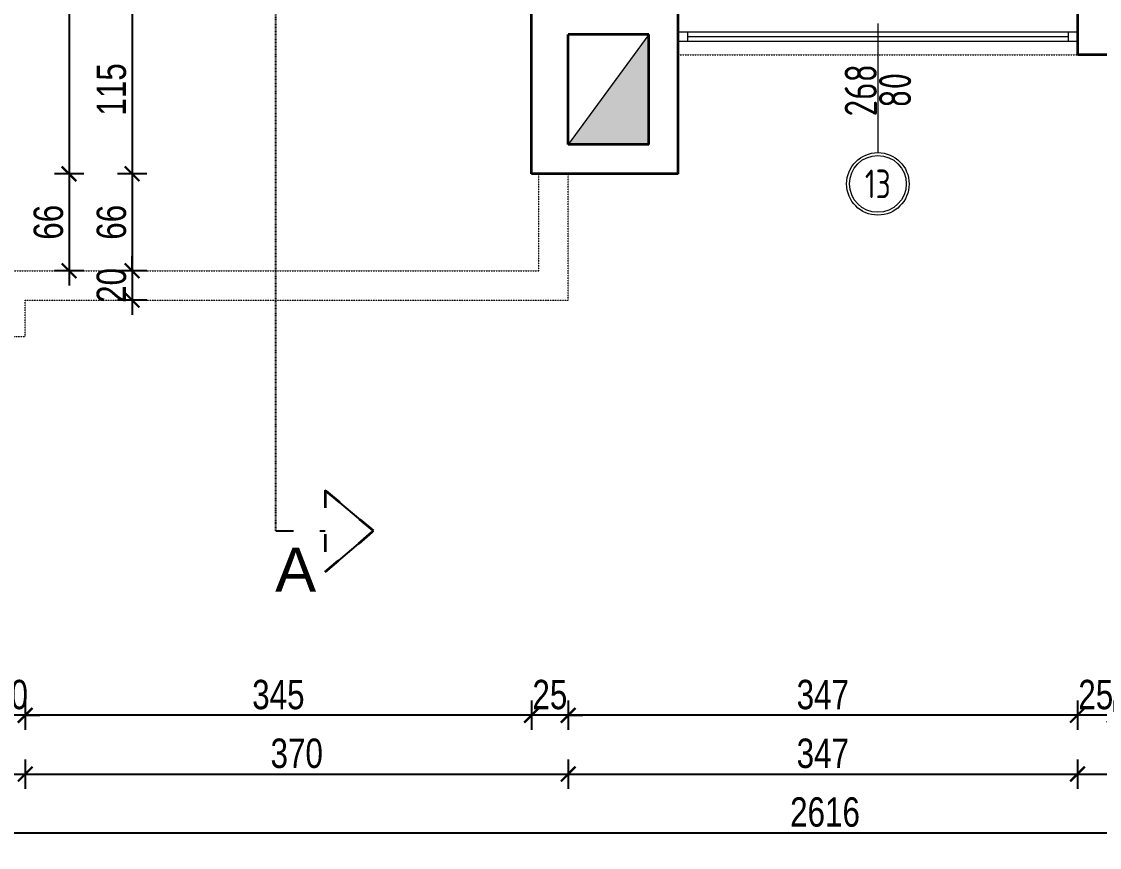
# Model space of a CAD drawing. Header units: millimetres. Extents: x -701 to 470890, y -446843 to -116129.
# Drawn here: x 233562 to 234296, y -223772 to -223209 of the extents above; entities that cross this region are included whole.
import ezdxf
from ezdxf.enums import TextEntityAlignment as Align

# ---------------------------------------------------------------- set-up
doc = ezdxf.new("R2010")
doc.units = ezdxf.units.MM
doc.header["$PDMODE"] = 2
doc.linetypes.add('ACAD_ISO03W100', pattern=[30, 12, -18])
doc.linetypes.add('HIDDEN', pattern=[0.375, 0.25, -0.125])
doc.layers.get('0').update_dxf_attribs({"lineweight": 0})
doc.layers.get('Defpoints').update_dxf_attribs({"color": 250, "lineweight": 0})
for name, color, linetype, lineweight in [('03-prozori', 132, 'Continuous', 0), ('05-podgled-tanko', 144, 'HIDDEN', 0), ('07-kote', 70, 'Continuous', 9), ('09-oznaka stavke', 1, 'Continuous', 0), ('Kote', 1, 'Continuous', 15), ('TP_01 - 0.35', 1, 'Continuous', 35), ('TP_07 - 0.20', 255, 'Continuous', 20)]:
    doc.layers.add(name, color=color, linetype=linetype, lineweight=lineweight)
doc.layers.add('TP_Hatch', color=252, linetype='Continuous')
doc.layers.add('zidovi', color=1, linetype='Continuous')
doc.styles.add('isocpeur', font='isocpeur.ttf')
doc.styles.add('OPIS', font='hrcom.shx', dxfattribs={"width": 0.8, "height": 20})
doc.styles.add('Tekst15', font='arial.ttf', dxfattribs={"height": 15})
doc.dimstyles.new('ISO-25', dxfattribs={"dimtxt": 20, "dimasz": 10, "dimexe": 10, "dimexo": 10, "dimgap": 4, "dimtad": 1, "dimdec": 0, "dimtxsty": 'OPIS', "dimblk": 'ARCHTICK', "dimcen": 10, "dimdle": 10, "dimadec": 0, "dimazin": 0, "dimtfac": 1, "dimtdec": 0, "dimtix": 1, "dimtmove": 0, "dimatfit": 3, "dimldrblk": 'ARCHTICK', "dimfxl": 10, "dimfxlon": 1, "dimarcsym": 0})

# ---------------------------------------------------------------- blocks, each defined once
blk = doc.blocks.new('*U1730')
blk.add_lwpolyline([(0, 31.04602911306961), (-1.792289735764687e-20, -59.1770623683441)])
for radius in [21.84231717691728, 19.84231717691728]:
    blk.add_circle((0, -81.02028200949621), radius)
at = {"style": 'isocpeur', "width": 0.75}
for tag, p in [('SIR', (-12, -15.62063755359621)), ('VIS', (12, -15.62063755359621))]:
    blk.add_attdef(tag, text='', height=15, rotation=89.99999999999997, dxfattribs=at).set_placement(p, align=Align.MIDDLE)
blk.add_attdef('BR', text='', height=20, dxfattribs=at).set_placement((-4.03896783473158e-28, -81.0193795452616), align=Align.MIDDLE_CENTER)
blk = doc.blocks.new('_ArchTick')
at = {"color": 0, "linetype": 'ByBlock', "lineweight": 0, "const_width": 0.15}
blk.add_lwpolyline([(-0.5, -0.5), (0.5, 0.5)], dxfattribs=at)
blk = doc.blocks.new('*D2945')
at = {"layer": '07-kote', "color": 0, "linetype": 'ByBlock', "lineweight": -2, "ltscale": 5, "transparency": 16777216}
for p, q in [((235602.3852871639, -223335.0330158806), (235602.3852871639, -223414.0319524741)), ((235592.3852871639, -223345.0330158806), (235612.3852871639, -223345.0330158806)), ((235592.3852871639, -223404.0319524741), (235612.3852871639, -223404.0319524741))]:
    blk.add_line(p, q, dxfattribs=at)
at = {"layer": 'Defpoints', "color": 0, "linetype": 'ByBlock', "ltscale": 5, "transparency": 16777216}
for p in [(235417.3380456887, -223345.0330158806), (233544.3380456887, -223404.0319524741), (235602.3852871639, -223404.0319524741)]:
    blk.add_point(p, dxfattribs=at)
at = {"layer": '07-kote', "color": 0, "linetype": 'ByBlock', "lineweight": -2, "ltscale": 5, "transparency": 16777216, "xscale": 10, "yscale": 10, "zscale": 10}
for p, rotation in [((235602.3852871639, -223345.0330158806), 90), ((235602.3852871639, -223404.0319524741), 270)]:
    blk.add_blockref('_ArchTick', p, dxfattribs=dict(at, rotation=rotation))
at = {"layer": '07-kote', "color": 0, "linetype": 'ByBlock', "ltscale": 5, "transparency": 16777216, "insert": (235588.3852871638, -223374.5324841774), "char_height": 20, "attachment_point": 5, "rotation": 90, "style": 'OPIS'}
blk.add_mtext('59', dxfattribs=at)
blk = doc.blocks.new('*D2946')
at = {"layer": '07-kote', "color": 0, "linetype": 'ByBlock', "lineweight": -2, "ltscale": 5, "transparency": 16777216}
for p, q in [((235615.1654765125, -223404.0319524741), (235615.1654765125, -223394.0319524741)), ((235605.1654765125, -223404.0319524741), (235625.1654765125, -223404.0319524741)), ((235615.1654765125, -223404.0319524741), (235615.1654765125, -223424.0319524741)), ((235605.1654765125, -223424.0319524741), (235625.1654765125, -223424.0319524741)), ((235615.1654765125, -223424.0319524741), (235615.1654765125, -223434.0319524741))]:
    blk.add_line(p, q, dxfattribs=at)
at = {"layer": 'Defpoints', "color": 0, "linetype": 'ByBlock', "ltscale": 5, "transparency": 16777216}
for p in [(233544.3380456887, -223404.0319524741), (233564.3380456887, -223424.0319524741), (235615.1654765125, -223424.0319524741)]:
    blk.add_point(p, dxfattribs=at)
at = {"layer": '07-kote', "color": 0, "linetype": 'ByBlock', "lineweight": -2, "ltscale": 5, "transparency": 16777216, "xscale": 10, "yscale": 10, "zscale": 10}
for p, rotation in [((235615.1654765125, -223404.0319524741), 270), ((235615.1654765125, -223424.0319524741), 90)]:
    blk.add_blockref('_ArchTick', p, dxfattribs=dict(at, rotation=rotation))
at = {"layer": '07-kote', "color": 0, "linetype": 'ByBlock', "ltscale": 5, "transparency": 16777216, "insert": (235601.1654765124, -223414.0319524741), "char_height": 20, "attachment_point": 5, "rotation": 90, "style": 'OPIS'}
blk.add_mtext('20', dxfattribs=at)
blk = doc.blocks.new('*D2953')
at = {"layer": '07-kote', "color": 0, "linetype": 'ByBlock', "lineweight": -2, "ltscale": 5, "transparency": 16777216}
for p, q in [((234281.3380458078, -223671.8006000077), (234281.3380458078, -223691.8006000077)), ((234306.3380458078, -223671.8006000077), (234306.3380458078, -223691.8006000077)), ((234281.3380458078, -223681.8006000077), (234271.3380458078, -223681.8006000077)), ((234306.3380458078, -223681.8006000077), (234281.3380458078, -223681.8006000077)), ((234306.3380458078, -223681.8006000077), (234316.3380458078, -223681.8006000077))]:
    blk.add_line(p, q, dxfattribs=at)
at = {"layer": 'Defpoints', "color": 0, "linetype": 'ByBlock', "ltscale": 5, "transparency": 16777216}
for p in [(234281.3380458078, -223232.0330157017), (234306.3380458078, -223232.0330157017), (234281.3380458078, -223681.8006000077)]:
    blk.add_point(p, dxfattribs=at)
at = {"layer": '07-kote', "color": 0, "linetype": 'ByBlock', "lineweight": -2, "ltscale": 5, "transparency": 16777216, "xscale": 10, "yscale": 10, "zscale": 10}
blk.add_blockref('_ArchTick', (234281.3380458078, -223681.8006000077), dxfattribs=at)
at = {"layer": '07-kote', "color": 0, "linetype": 'ByBlock', "lineweight": -2, "ltscale": 5, "transparency": 16777216, "xscale": 10, "yscale": 10, "zscale": 10, "rotation": 180}
blk.add_blockref('_ArchTick', (234306.3380458078, -223681.8006000077), dxfattribs=at)
at = {"layer": '07-kote', "color": 0, "linetype": 'ByBlock', "ltscale": 5, "transparency": 16777216, "insert": (234293.8380458078, -223667.8006000077), "char_height": 20, "attachment_point": 5, "style": 'OPIS'}
blk.add_mtext('25', dxfattribs=at)
blk = doc.blocks.new('*D2954')
at = {"layer": '07-kote', "color": 0, "linetype": 'ByBlock', "lineweight": -2, "ltscale": 5, "transparency": 16777216}
for p, q in [((233934.3380455694, -223671.8006000077), (233934.3380455694, -223691.8006000077)), ((234281.3380458078, -223671.8006000077), (234281.3380458078, -223691.8006000077)), ((234291.3380458078, -223681.8006000077), (233924.3380455694, -223681.8006000077))]:
    blk.add_line(p, q, dxfattribs=at)
at = {"layer": 'Defpoints', "color": 0, "linetype": 'ByBlock', "ltscale": 5, "transparency": 16777216}
for p in [(233934.3380455694, -223198.0319533681), (234281.3380458078, -223232.0330157017), (233934.3380455694, -223681.8006000077)]:
    blk.add_point(p, dxfattribs=at)
at = {"layer": '07-kote', "color": 0, "linetype": 'ByBlock', "lineweight": -2, "ltscale": 5, "transparency": 16777216, "xscale": 10, "yscale": 10, "zscale": 10, "rotation": 180}
blk.add_blockref('_ArchTick', (233934.3380455694, -223681.8006000077), dxfattribs=at)
at = {"layer": '07-kote', "color": 0, "linetype": 'ByBlock', "lineweight": -2, "ltscale": 5, "transparency": 16777216, "xscale": 10, "yscale": 10, "zscale": 10}
blk.add_blockref('_ArchTick', (234281.3380458078, -223681.8006000077), dxfattribs=at)
at = {"layer": '07-kote', "color": 0, "linetype": 'ByBlock', "ltscale": 5, "transparency": 16777216, "insert": (234107.8380456886, -223667.8006000077), "char_height": 20, "attachment_point": 5, "style": 'OPIS'}
blk.add_mtext('347', dxfattribs=at)
blk = doc.blocks.new('*D2955')
at = {"layer": '07-kote', "color": 0, "linetype": 'ByBlock', "lineweight": -2, "ltscale": 5, "transparency": 16777216}
for p, q in [((233909.3380458078, -223671.8006000077), (233909.3380458078, -223691.8006000077)), ((233934.3380455694, -223671.8006000077), (233934.3380455694, -223691.8006000077)), ((233909.3380458078, -223681.8006000077), (233899.3380458078, -223681.8006000077)), ((233934.3380455694, -223681.8006000077), (233909.3380458078, -223681.8006000077)), ((233934.3380455694, -223681.8006000077), (233944.3380455694, -223681.8006000077))]:
    blk.add_line(p, q, dxfattribs=at)
at = {"layer": 'Defpoints', "color": 0, "linetype": 'ByBlock', "ltscale": 5, "transparency": 16777216}
for p in [(233934.3380455694, -223198.0319533681), (233909.3380458078, -223313.0319534277), (233909.3380458078, -223681.8006000077)]:
    blk.add_point(p, dxfattribs=at)
at = {"layer": '07-kote', "color": 0, "linetype": 'ByBlock', "lineweight": -2, "ltscale": 5, "transparency": 16777216, "xscale": 10, "yscale": 10, "zscale": 10}
blk.add_blockref('_ArchTick', (233909.3380458078, -223681.8006000077), dxfattribs=at)
at = {"layer": '07-kote', "color": 0, "linetype": 'ByBlock', "lineweight": -2, "ltscale": 5, "transparency": 16777216, "xscale": 10, "yscale": 10, "zscale": 10, "rotation": 180}
blk.add_blockref('_ArchTick', (233934.3380455694, -223681.8006000077), dxfattribs=at)
at = {"layer": '07-kote', "color": 0, "linetype": 'ByBlock', "ltscale": 5, "transparency": 16777216, "insert": (233921.8380456886, -223667.8006000077), "char_height": 20, "attachment_point": 5, "style": 'OPIS'}
blk.add_mtext('25', dxfattribs=at)
blk = doc.blocks.new('*D2956')
at = {"layer": '07-kote', "color": 0, "linetype": 'ByBlock', "lineweight": -2, "ltscale": 5, "transparency": 16777216}
for p, q in [((233564.3380456886, -223671.8006000077), (233564.3380456886, -223691.8006000077)), ((233909.3380458078, -223671.8006000077), (233909.3380458078, -223691.8006000077)), ((233919.3380458078, -223681.8006000077), (233554.3380456886, -223681.8006000077))]:
    blk.add_line(p, q, dxfattribs=at)
at = {"layer": 'Defpoints', "color": 0, "linetype": 'ByBlock', "ltscale": 5, "transparency": 16777216}
for p in [(233909.3380458078, -223313.0319534277), (233564.3380456886, -223411.531952474), (233564.3380456886, -223681.8006000077)]:
    blk.add_point(p, dxfattribs=at)
at = {"layer": '07-kote', "color": 0, "linetype": 'ByBlock', "lineweight": -2, "ltscale": 5, "transparency": 16777216, "xscale": 10, "yscale": 10, "zscale": 10, "rotation": 180}
blk.add_blockref('_ArchTick', (233564.3380456886, -223681.8006000077), dxfattribs=at)
at = {"layer": '07-kote', "color": 0, "linetype": 'ByBlock', "lineweight": -2, "ltscale": 5, "transparency": 16777216, "xscale": 10, "yscale": 10, "zscale": 10}
blk.add_blockref('_ArchTick', (233909.3380458078, -223681.8006000077), dxfattribs=at)
at = {"layer": '07-kote', "color": 0, "linetype": 'ByBlock', "ltscale": 5, "transparency": 16777216, "insert": (233736.8380457482, -223667.8006000077), "char_height": 20, "attachment_point": 5, "style": 'OPIS'}
blk.add_mtext('345', dxfattribs=at)
blk = doc.blocks.new('*D2957')
at = {"layer": '07-kote', "color": 0, "linetype": 'ByBlock', "lineweight": -2, "ltscale": 5, "transparency": 16777216}
for p, q in [((233544.3380456886, -223671.8006000077), (233544.3380456886, -223691.8006000077)), ((233564.3380456886, -223671.8006000077), (233564.3380456886, -223691.8006000077)), ((233544.3380456886, -223681.8006000077), (233534.3380456886, -223681.8006000077)), ((233564.3380456886, -223681.8006000077), (233544.3380456886, -223681.8006000077)), ((233564.3380456886, -223681.8006000077), (233574.3380456886, -223681.8006000077))]:
    blk.add_line(p, q, dxfattribs=at)
at = {"layer": 'Defpoints', "color": 0, "linetype": 'ByBlock', "ltscale": 5, "transparency": 16777216}
for p in [(233544.3380456886, -223404.031952474), (233564.3380456886, -223411.531952474), (233544.3380456886, -223681.8006000077)]:
    blk.add_point(p, dxfattribs=at)
at = {"layer": '07-kote', "color": 0, "linetype": 'ByBlock', "lineweight": -2, "ltscale": 5, "transparency": 16777216, "xscale": 10, "yscale": 10, "zscale": 10}
blk.add_blockref('_ArchTick', (233544.3380456886, -223681.8006000077), dxfattribs=at)
at = {"layer": '07-kote', "color": 0, "linetype": 'ByBlock', "lineweight": -2, "ltscale": 5, "transparency": 16777216, "xscale": 10, "yscale": 10, "zscale": 10, "rotation": 180}
blk.add_blockref('_ArchTick', (233564.3380456886, -223681.8006000077), dxfattribs=at)
at = {"layer": '07-kote', "color": 0, "linetype": 'ByBlock', "ltscale": 5, "transparency": 16777216, "insert": (233554.3380456886, -223667.8006000077), "char_height": 20, "attachment_point": 5, "style": 'OPIS'}
blk.add_mtext('20', dxfattribs=at)
blk = doc.blocks.new('*D2990')
at = {"layer": '07-kote', "color": 0, "linetype": 'ByBlock', "lineweight": -2, "ltscale": 5, "transparency": 16777216}
for p, q in [((233171.3380460462, -223711.8006000077), (233171.3380460462, -223731.8006000077)), ((233564.3380456886, -223711.8006000077), (233564.3380456886, -223731.8006000077)), ((233161.3380460462, -223721.8006000077), (233574.3380456886, -223721.8006000077))]:
    blk.add_line(p, q, dxfattribs=at)
at = {"layer": 'Defpoints', "color": 0, "linetype": 'ByBlock', "ltscale": 5, "transparency": 16777216}
for p in [(233171.3380460462, -223399.031952474), (233564.3380456886, -223424.031952474), (233564.3380456886, -223721.8006000077)]:
    blk.add_point(p, dxfattribs=at)
at = {"layer": '07-kote', "color": 0, "linetype": 'ByBlock', "lineweight": -2, "ltscale": 5, "transparency": 16777216, "xscale": 10, "yscale": 10, "zscale": 10, "rotation": 180}
blk.add_blockref('_ArchTick', (233171.3380460462, -223721.8006000077), dxfattribs=at)
at = {"layer": '07-kote', "color": 0, "linetype": 'ByBlock', "lineweight": -2, "ltscale": 5, "transparency": 16777216, "xscale": 10, "yscale": 10, "zscale": 10}
blk.add_blockref('_ArchTick', (233564.3380456886, -223721.8006000077), dxfattribs=at)
at = {"layer": '07-kote', "color": 0, "linetype": 'ByBlock', "ltscale": 5, "transparency": 16777216, "insert": (233367.8380458674, -223707.8006000077), "char_height": 20, "attachment_point": 5, "style": 'OPIS'}
blk.add_mtext('393', dxfattribs=at)
blk = doc.blocks.new('*D2991')
at = {"layer": '07-kote', "color": 0, "linetype": 'ByBlock', "lineweight": -2, "ltscale": 5, "transparency": 16777216}
for p, q in [((233564.3380456886, -223711.8006000077), (233564.3380456886, -223731.8006000077)), ((233934.3380455694, -223711.8006000077), (233934.3380455694, -223731.8006000077)), ((233554.3380456886, -223721.8006000077), (233944.3380455694, -223721.8006000077))]:
    blk.add_line(p, q, dxfattribs=at)
at = {"layer": 'Defpoints', "color": 0, "linetype": 'ByBlock', "ltscale": 5, "transparency": 16777216}
for p in [(233934.3380455694, -223399.031952474), (233564.3380456886, -223424.031952474), (233934.3380455694, -223721.8006000077)]:
    blk.add_point(p, dxfattribs=at)
at = {"layer": '07-kote', "color": 0, "linetype": 'ByBlock', "lineweight": -2, "ltscale": 5, "transparency": 16777216, "xscale": 10, "yscale": 10, "zscale": 10, "rotation": 180}
blk.add_blockref('_ArchTick', (233564.3380456886, -223721.8006000077), dxfattribs=at)
at = {"layer": '07-kote', "color": 0, "linetype": 'ByBlock', "lineweight": -2, "ltscale": 5, "transparency": 16777216, "xscale": 10, "yscale": 10, "zscale": 10}
blk.add_blockref('_ArchTick', (233934.3380455694, -223721.8006000077), dxfattribs=at)
at = {"layer": '07-kote', "color": 0, "linetype": 'ByBlock', "ltscale": 5, "transparency": 16777216, "insert": (233749.338045629, -223707.8006000077), "char_height": 20, "attachment_point": 5, "style": 'OPIS'}
blk.add_mtext('370', dxfattribs=at)
blk = doc.blocks.new('*D2992')
at = {"layer": '07-kote', "color": 0, "linetype": 'ByBlock', "lineweight": -2, "ltscale": 5, "transparency": 16777216}
for p, q in [((233934.3380455694, -223711.8006000077), (233934.3380455694, -223731.8006000077)), ((234281.3380458078, -223711.8006000077), (234281.3380458078, -223731.8006000077)), ((233924.3380455694, -223721.8006000077), (234291.3380458078, -223721.8006000077))]:
    blk.add_line(p, q, dxfattribs=at)
at = {"layer": 'Defpoints', "color": 0, "linetype": 'ByBlock', "ltscale": 5, "transparency": 16777216}
for p in [(234281.3380458078, -223232.0330157017), (233934.3380455694, -223399.031952474), (234281.3380458078, -223721.8006000077)]:
    blk.add_point(p, dxfattribs=at)
at = {"layer": '07-kote', "color": 0, "linetype": 'ByBlock', "lineweight": -2, "ltscale": 5, "transparency": 16777216, "xscale": 10, "yscale": 10, "zscale": 10, "rotation": 180}
blk.add_blockref('_ArchTick', (233934.3380455694, -223721.8006000077), dxfattribs=at)
at = {"layer": '07-kote', "color": 0, "linetype": 'ByBlock', "lineweight": -2, "ltscale": 5, "transparency": 16777216, "xscale": 10, "yscale": 10, "zscale": 10}
blk.add_blockref('_ArchTick', (234281.3380458078, -223721.8006000077), dxfattribs=at)
at = {"layer": '07-kote', "color": 0, "linetype": 'ByBlock', "ltscale": 5, "transparency": 16777216, "insert": (234107.8380456886, -223707.8006000077), "char_height": 20, "attachment_point": 5, "style": 'OPIS'}
blk.add_mtext('347', dxfattribs=at)
blk = doc.blocks.new('*D2993')
at = {"layer": '07-kote', "color": 0, "linetype": 'ByBlock', "lineweight": -2, "ltscale": 5, "transparency": 16777216}
for p, q in [((234281.3380458078, -223711.8006000077), (234281.3380458078, -223731.8006000077)), ((235047.338045331, -223711.8006000077), (235047.338045331, -223731.8006000077)), ((234271.3380458078, -223721.8006000077), (235057.338045331, -223721.8006000077))]:
    blk.add_line(p, q, dxfattribs=at)
at = {"layer": 'Defpoints', "color": 0, "linetype": 'ByBlock', "ltscale": 5, "transparency": 16777216}
for p in [(234281.3380458078, -223232.0330157017), (235047.338045331, -223232.0330157017), (235047.338045331, -223721.8006000077)]:
    blk.add_point(p, dxfattribs=at)
at = {"layer": '07-kote', "color": 0, "linetype": 'ByBlock', "lineweight": -2, "ltscale": 5, "transparency": 16777216, "xscale": 10, "yscale": 10, "zscale": 10, "rotation": 180}
blk.add_blockref('_ArchTick', (234281.3380458078, -223721.8006000077), dxfattribs=at)
at = {"layer": '07-kote', "color": 0, "linetype": 'ByBlock', "lineweight": -2, "ltscale": 5, "transparency": 16777216, "xscale": 10, "yscale": 10, "zscale": 10}
blk.add_blockref('_ArchTick', (235047.338045331, -223721.8006000077), dxfattribs=at)
at = {"layer": '07-kote', "color": 0, "linetype": 'ByBlock', "ltscale": 5, "transparency": 16777216, "insert": (234664.3380455694, -223707.8006000077), "char_height": 20, "attachment_point": 5, "style": 'OPIS'}
blk.add_mtext('766', dxfattribs=at)
blk = doc.blocks.new('*D2997')
at = {"layer": '07-kote', "color": 0, "linetype": 'ByBlock', "lineweight": -2, "ltscale": 5, "transparency": 16777216}
for p, q in [((232801.3380456886, -223751.8006000077), (232801.3380456886, -223771.8006000077)), ((235417.3380456886, -223751.8006000077), (235417.3380456886, -223771.8006000077)), ((232791.3380456886, -223761.8006000077), (235427.3380456886, -223761.8006000077))]:
    blk.add_line(p, q, dxfattribs=at)
at = {"layer": 'Defpoints', "color": 0, "linetype": 'ByBlock', "ltscale": 5, "transparency": 16777216}
for p in [(235417.3380456886, -223345.0330158805), (232801.3380456886, -223399.031952474), (235417.3380456886, -223761.8006000077)]:
    blk.add_point(p, dxfattribs=at)
at = {"layer": '07-kote', "color": 0, "linetype": 'ByBlock', "lineweight": -2, "ltscale": 5, "transparency": 16777216, "xscale": 10, "yscale": 10, "zscale": 10, "rotation": 180}
blk.add_blockref('_ArchTick', (232801.3380456886, -223761.8006000077), dxfattribs=at)
at = {"layer": '07-kote', "color": 0, "linetype": 'ByBlock', "lineweight": -2, "ltscale": 5, "transparency": 16777216, "xscale": 10, "yscale": 10, "zscale": 10}
blk.add_blockref('_ArchTick', (235417.3380456886, -223761.8006000077), dxfattribs=at)
at = {"layer": '07-kote', "color": 0, "linetype": 'ByBlock', "ltscale": 5, "transparency": 16777216, "insert": (234109.3380456886, -223747.8006000077), "char_height": 20, "attachment_point": 5, "style": 'OPIS'}
blk.add_mtext('2616', dxfattribs=at)
blk = doc.blocks.new('*D3003')
at = {"layer": '07-kote', "color": 0, "linetype": 'ByBlock', "lineweight": -2, "ltscale": 5, "transparency": 16777216}
for p, q in [((235655.1654765125, -223335.0330158806), (235655.1654765125, -223434.0319524741)), ((235645.1654765125, -223345.0330158806), (235665.1654765125, -223345.0330158806)), ((235645.1654765125, -223424.0319524741), (235665.1654765125, -223424.0319524741))]:
    blk.add_line(p, q, dxfattribs=at)
at = {"layer": 'Defpoints', "color": 0, "linetype": 'ByBlock', "ltscale": 5, "transparency": 16777216}
for p in [(235417.3380456887, -223345.0330158806), (233564.3380456887, -223424.0319524741), (235655.1654765125, -223424.0319524741)]:
    blk.add_point(p, dxfattribs=at)
at = {"layer": '07-kote', "color": 0, "linetype": 'ByBlock', "lineweight": -2, "ltscale": 5, "transparency": 16777216, "xscale": 10, "yscale": 10, "zscale": 10}
for p, rotation in [((235655.1654765125, -223345.0330158806), 90), ((235655.1654765125, -223424.0319524741), 270)]:
    blk.add_blockref('_ArchTick', p, dxfattribs=dict(at, rotation=rotation))
at = {"layer": '07-kote', "color": 0, "linetype": 'ByBlock', "ltscale": 5, "transparency": 16777216, "insert": (235641.1654765124, -223384.5324841774), "char_height": 20, "attachment_point": 5, "rotation": 90, "style": 'OPIS'}
blk.add_mtext('79', dxfattribs=at)
blk = doc.blocks.new('*D3005')
at = {"layer": '07-kote', "color": 0, "linetype": 'ByBlock', "lineweight": -2, "ltscale": 5, "transparency": 16777216}
for p, q in [((235695.1654765111, -221699.0319521165), (235695.1654765111, -223434.0319524741)), ((235685.1654765111, -221709.0319521165), (235705.1654765111, -221709.0319521165)), ((235685.1654765111, -223424.0319524741), (235705.1654765111, -223424.0319524741))]:
    blk.add_line(p, q, dxfattribs=at)
at = {"layer": 'Defpoints', "color": 0, "linetype": 'ByBlock', "ltscale": 5, "transparency": 16777216}
for p in [(234306.3380459271, -221709.0319521165), (233564.3380456887, -223424.0319524741), (235695.1654765111, -223424.0319524741)]:
    blk.add_point(p, dxfattribs=at)
at = {"layer": '07-kote', "color": 0, "linetype": 'ByBlock', "lineweight": -2, "ltscale": 5, "transparency": 16777216, "xscale": 10, "yscale": 10, "zscale": 10}
for p, rotation in [((235695.1654765111, -221709.0319521165), 90), ((235695.1654765111, -223424.0319524741), 270)]:
    blk.add_blockref('_ArchTick', p, dxfattribs=dict(at, rotation=rotation))
at = {"layer": '07-kote', "color": 0, "linetype": 'ByBlock', "ltscale": 5, "transparency": 16777216, "insert": (235681.165476511, -222566.5319522953), "char_height": 20, "attachment_point": 5, "rotation": 90, "style": 'OPIS'}
blk.add_mtext('1715', dxfattribs=at)
blk = doc.blocks.new('*D3021')
at = {"layer": '07-kote', "color": 0, "linetype": 'ByBlock', "lineweight": -2, "ltscale": 5, "transparency": 16777216}
for p, q in [((233637.1605162628, -223188.0319534278), (233637.1605162628, -223323.0319534278)), ((233647.1605162628, -223198.0319534278), (233627.1605162628, -223198.0319534278)), ((233647.1605162628, -223313.0319534278), (233627.1605162628, -223313.0319534278))]:
    blk.add_line(p, q, dxfattribs=at)
at = {"layer": 'Defpoints', "color": 0, "linetype": 'ByBlock', "ltscale": 5, "transparency": 16777216}
for p in [(233953.84930217, -223198.0319534278), (233637.1605162628, -223313.0319534278), (233928.8493022892, -223313.0319534278)]:
    blk.add_point(p, dxfattribs=at)
at = {"layer": '07-kote', "color": 0, "linetype": 'ByBlock', "lineweight": -2, "ltscale": 5, "transparency": 16777216, "xscale": 10, "yscale": 10, "zscale": 10}
for p, rotation in [((233637.1605162628, -223198.0319534278), 90), ((233637.1605162628, -223313.0319534278), 270)]:
    blk.add_blockref('_ArchTick', p, dxfattribs=dict(at, rotation=rotation))
at = {"layer": '07-kote', "color": 0, "linetype": 'ByBlock', "ltscale": 5, "transparency": 16777216, "insert": (233623.1605162626, -223255.5319534278), "char_height": 20, "attachment_point": 5, "rotation": 90, "style": 'OPIS'}
blk.add_mtext('115', dxfattribs=at)
blk = doc.blocks.new('*D3022')
at = {"layer": '07-kote', "color": 0, "linetype": 'ByBlock', "lineweight": -2, "ltscale": 5, "transparency": 16777216}
for p, q in [((233637.160516263, -223303.0319534278), (233637.160516263, -223389.0319524741)), ((233647.160516263, -223313.0319534278), (233627.160516263, -223313.0319534278)), ((233647.160516263, -223379.0319524741), (233627.160516263, -223379.0319524741))]:
    blk.add_line(p, q, dxfattribs=at)
at = {"layer": 'Defpoints', "color": 0, "linetype": 'ByBlock', "ltscale": 5, "transparency": 16777216}
for p in [(233928.8493022892, -223313.0319534278), (233637.160516263, -223379.0319524741), (233933.8493020508, -223379.0319524741)]:
    blk.add_point(p, dxfattribs=at)
at = {"layer": '07-kote', "color": 0, "linetype": 'ByBlock', "lineweight": -2, "ltscale": 5, "transparency": 16777216, "xscale": 10, "yscale": 10, "zscale": 10}
for p, rotation in [((233637.160516263, -223313.0319534278), 90), ((233637.160516263, -223379.0319524741), 270)]:
    blk.add_blockref('_ArchTick', p, dxfattribs=dict(at, rotation=rotation))
at = {"layer": '07-kote', "color": 0, "linetype": 'ByBlock', "ltscale": 5, "transparency": 16777216, "insert": (233623.1605162629, -223346.031952951), "char_height": 20, "attachment_point": 5, "rotation": 90, "style": 'OPIS'}
blk.add_mtext('66', dxfattribs=at)
blk = doc.blocks.new('*D3023')
at = {"layer": '07-kote', "color": 0, "linetype": 'ByBlock', "lineweight": -2, "ltscale": 5, "transparency": 16777216}
for p, q in [((233637.1605162632, -223379.0319524741), (233637.1605162632, -223369.0319524741)), ((233647.1605162632, -223379.0319524741), (233627.1605162632, -223379.0319524741)), ((233637.1605162632, -223379.0319524741), (233637.1605162632, -223399.0319524741)), ((233647.1605162632, -223399.0319524741), (233627.1605162632, -223399.0319524741)), ((233637.1605162632, -223399.0319524741), (233637.1605162632, -223409.0319524741))]:
    blk.add_line(p, q, dxfattribs=at)
at = {"layer": 'Defpoints', "color": 0, "linetype": 'ByBlock', "ltscale": 5, "transparency": 16777216}
for p in [(233933.8493020508, -223379.0319524741), (233637.1605162632, -223399.0319524741), (233953.8493020508, -223399.0319524741)]:
    blk.add_point(p, dxfattribs=at)
at = {"layer": '07-kote', "color": 0, "linetype": 'ByBlock', "lineweight": -2, "ltscale": 5, "transparency": 16777216, "xscale": 10, "yscale": 10, "zscale": 10}
for p, rotation in [((233637.1605162632, -223379.0319524741), 270), ((233637.1605162632, -223399.0319524741), 90)]:
    blk.add_blockref('_ArchTick', p, dxfattribs=dict(at, rotation=rotation))
at = {"layer": '07-kote', "color": 0, "linetype": 'ByBlock', "ltscale": 5, "transparency": 16777216, "insert": (233623.1605162631, -223389.0319524741), "char_height": 20, "attachment_point": 5, "rotation": 90, "style": 'OPIS'}
blk.add_mtext('20', dxfattribs=at)
blk = doc.blocks.new('*D3032')
at = {"layer": '07-kote', "color": 0, "linetype": 'ByBlock', "lineweight": -2, "ltscale": 5, "transparency": 16777216}
for p, q in [((233594.2041639991, -222188.0330159402), (233594.2041639991, -223323.0319534278)), ((233604.2041639991, -222198.0330159402), (233584.2041639991, -222198.0330159402)), ((233604.2041639991, -223313.0319534278), (233584.2041639991, -223313.0319534278))]:
    blk.add_line(p, q, dxfattribs=at)
at = {"layer": 'Defpoints', "color": 0, "linetype": 'ByBlock', "ltscale": 5, "transparency": 16777216}
for p in [(234425.6662158255, -222198.0330159402), (233594.2041639991, -223313.0319534278), (233909.3380458079, -223313.0319534278)]:
    blk.add_point(p, dxfattribs=at)
at = {"layer": '07-kote', "color": 0, "linetype": 'ByBlock', "lineweight": -2, "ltscale": 5, "transparency": 16777216, "xscale": 10, "yscale": 10, "zscale": 10}
for p, rotation in [((233594.2041639991, -222198.0330159402), 90), ((233594.2041639991, -223313.0319534278), 270)]:
    blk.add_blockref('_ArchTick', p, dxfattribs=dict(at, rotation=rotation))
at = {"layer": '07-kote', "color": 0, "linetype": 'ByBlock', "ltscale": 5, "transparency": 16777216, "insert": (233580.2041639989, -222755.532484684), "char_height": 20, "attachment_point": 5, "rotation": 90, "style": 'OPIS'}
blk.add_mtext('1115', dxfattribs=at)
blk = doc.blocks.new('*D3033')
at = {"layer": '07-kote', "color": 0, "linetype": 'ByBlock', "lineweight": -2, "ltscale": 5, "transparency": 16777216}
for p, q in [((233594.2041639993, -223303.0319534278), (233594.2041639993, -223389.0319524741)), ((233604.2041639993, -223313.0319534278), (233584.2041639993, -223313.0319534278)), ((233604.2041639993, -223379.0319524741), (233584.2041639993, -223379.0319524741))]:
    blk.add_line(p, q, dxfattribs=at)
at = {"layer": 'Defpoints', "color": 0, "linetype": 'ByBlock', "ltscale": 5, "transparency": 16777216}
for p in [(233909.3380458079, -223313.0319534278), (233594.2041639993, -223379.0319524741), (233914.3380455695, -223379.0319524741)]:
    blk.add_point(p, dxfattribs=at)
at = {"layer": '07-kote', "color": 0, "linetype": 'ByBlock', "lineweight": -2, "ltscale": 5, "transparency": 16777216, "xscale": 10, "yscale": 10, "zscale": 10}
for p, rotation in [((233594.2041639993, -223313.0319534278), 90), ((233594.2041639993, -223379.0319524741), 270)]:
    blk.add_blockref('_ArchTick', p, dxfattribs=dict(at, rotation=rotation))
at = {"layer": '07-kote', "color": 0, "linetype": 'ByBlock', "ltscale": 5, "transparency": 16777216, "insert": (233580.2041639992, -223346.031952951), "char_height": 20, "attachment_point": 5, "rotation": 90, "style": 'OPIS'}
blk.add_mtext('66', dxfattribs=at)

msp = doc.modelspace()

# ---------------------------------------------------------------- hatches: boundary and pattern name
at = {"layer": 'TP_Hatch'}
h = msp.add_hatch(color=256, dxfattribs=at)
h.dxf.hatch_style = 1
h.paths.add_polyline_path([(233989.3380455694, -223293.0319534277), (233989.3380456886, -223218.0319534277), (233934.3380455694, -223293.0319534277)])

# ---------------------------------------------------------------- linework, layer by layer
at = {"layer": '03-prozori'}
for p, q in [((234009.3380456886, -223216.4069541429), (234281.3380456886, -223216.4069545006)), ((234015.5880464038, -223216.4069542025), (234015.5880464038, -223222.6569553946)), ((234275.0880449733, -223216.4069542025), (234275.0880449733, -223222.6569553946)), ((234009.3380456886, -223222.6569545006), (234281.3380458078, -223222.6569551562))]:
    msp.add_line(p, q, dxfattribs=at)
msp.add_lwpolyline([(234015.5880464038, -223219.5319547986), (234275.0880449733, -223219.5319547986)], dxfattribs=at)
at = {"layer": '05-podgled-tanko'}
for p, q in [((234009.3380456886, -223232.0330148672), (234281.3380458078, -223232.0330157017)), ((233914.3380455694, -223379.031952474), (233914.3380455694, -223313.0319534277)), ((233934.3380455694, -223399.031952474), (233934.3380455694, -223313.0319534277)), ((233544.3380456886, -223379.031952474), (233914.3380455694, -223379.031952474)), ((233564.3380456886, -223424.031952474), (233564.3380456886, -223399.031952474)), ((233564.3380456886, -223399.031952474), (233934.3380455694, -223399.031952474)), ((233564.3380456886, -223424.031952474), (233171.3380460462, -223424.0319524144))]:
    msp.add_line(p, q, dxfattribs=at).dxf.unprotected_set("ltscale", 0)
at = {"layer": 'Defpoints', "linetype": 'ByBlock', "ltscale": 5}
for points in [[(232560.3580091324, -223681.8006000077), (235790.0170437949, -223681.8006000077)], [(232560.3580091324, -223721.8006000077), (235790.0170437949, -223721.8006000077)], [(232560.3580091324, -223761.8006000077), (235790.0170437949, -223761.8006000077)]]:
    msp.add_lwpolyline(points, dxfattribs=at)
at = {"layer": 'TP_01 - 0.35'}
for p, q in [((233909.3380458078, -223313.0319534277), (233909.3380458078, -222739.0319530701)), ((234281.3380456886, -222809.0319536661), (234281.3380458078, -223232.0330157017)), ((234009.3380455694, -223313.0319533681), (234009.3380456886, -223198.0319534873)), ((233934.3380455694, -223293.0319534277), (233934.3380455694, -223218.0319534277)), ((233934.3380456886, -223293.0319534277), (233934.3380456886, -223218.0319534873)), ((233989.3380456886, -223218.0319534873), (233934.3380456886, -223218.0319534873)), ((233989.3380455694, -223293.0319534277), (233989.3380456886, -223218.0319534277)), ((234306.3380458078, -223232.0330157017), (234281.3380458078, -223232.0330157017)), ((233934.3380456886, -223293.0319534277), (233934.3380458078, -223237.5868769621)), ((233989.3380455694, -223293.0319534277), (233934.3380456886, -223293.0319534277)), ((234009.3380455694, -223313.0319534277), (233909.3380458078, -223313.0319534277))]:
    msp.add_line(p, q, dxfattribs=at)
at = {"layer": 'TP_07 - 0.20'}
msp.add_line((233989.3380456886, -223218.0319534277), (233934.3380455694, -223293.0319534277), dxfattribs=at)
at = {"layer": 'zidovi', "linetype": 'ACAD_ISO03W100', "ltscale": 0.02}
msp.add_line((233735.1443473134, -223556.2476475001), (233735.1443473134, -221596.2498764924), dxfattribs=at)
at = {"layer": 'zidovi'}
for q in [(233768.6616293346, -223528.4822473247), (233768.6616293346, -223584.0130476728)]:
    msp.add_line((233801.6270652922, -223556.2476474997), q, dxfattribs=at)
at = {"layer": 'zidovi', "linetype": 'ACAD_ISO03W100'}
msp.add_line((233735.1443473134, -223556.2476475001), (233768.6616293346, -223556.2476475001), dxfattribs=at)
at = {"layer": 'zidovi', "linetype": 'ACAD_ISO03W100', "lineweight": 35}
msp.add_lwpolyline([(233801.6270652922, -223556.2476474997), (233768.6616293346, -223528.4822473265), (233768.6616293346, -223584.0130476747), (233801.6270652922, -223556.2476474997)], dxfattribs=at)

# ---------------------------------------------------------------- block references
at = {"layer": '09-oznaka stavke', "linetype": 'HIDDEN', "ltscale": 50}
ref = msp.add_blockref('*U1730', (234145.3386038595, -223240.8720398508), dxfattribs=dict(at, xscale=0.9750000000000001, yscale=0.9750000000000001, zscale=0.9750000000000001, rotation=0.001792447738893826))
ref.add_attrib('SIR', '268', dxfattribs={"layer": '0', "height": 22, "rotation": 90.00179244774475, "style": 'isocpeur', "width": 0.7500000000000002}).set_placement((234133.639080326, -223256.1025274823), align=Align.MIDDLE)
ref.add_attrib('VIS', '80', dxfattribs={"layer": '0', "height": 22, "rotation": 90.00179244774475, "style": 'isocpeur', "width": 0.7500000000000002}).set_placement((234157.0390803146, -223256.101795434), align=Align.MIDDLE)
ref.add_attrib('BR', '13', dxfattribs={"layer": '0', "height": 19.5, "rotation": 0.001792447744755556, "style": 'isocpeur', "width": 0.7500000000000002}).set_placement((234145.3410751136, -223319.8659348689), align=Align.MIDDLE_CENTER)

# ---------------------------------------------------------------- texts
at = {"layer": 'Kote', "insert": (233734.6341143145, -223567.6097109096), "char_height": 30, "width": 9972.386152127228, "attachment_point": 1, "style": 'Tekst15'}
msp.add_mtext('\\A1;A', dxfattribs=at)

# ---------------------------------------------------------------- dimensions: what is measured, and where the dimension line sits
at = {"layer": '07-kote', "linetype": 'ByBlock', "ltscale": 5}
for base, p1, p2, picture, middle in [((235695.1654765111, -223424.0319524741), (234306.338045927, -221709.0319521164), (233564.3380456886, -223424.031952474), '*D3005', (235681.165476511, -222566.5319522953)), ((233594.2041639991, -223313.0319534278), (234425.6662158254, -222198.0330159401), (233909.3380458078, -223313.0319534277), '*D3032', (233580.2041639989, -222755.532484684)), ((233637.1605162628, -223313.0319534278), (233953.8493021699, -223198.0319534277), (233928.8493022891, -223313.0319534277), '*D3021', (233623.1605162626, -223255.5319534278)), ((233594.2041639993, -223379.0319524741), (233909.3380458078, -223313.0319534277), (233914.3380455694, -223379.031952474), '*D3033', (233580.2041639992, -223346.031952951)), ((233637.160516263, -223379.0319524741), (233928.8493022891, -223313.0319534277), (233933.8493020507, -223379.031952474), '*D3022', (233623.1605162629, -223346.031952951)), ((235602.3852871639, -223404.0319524741), (235417.3380456886, -223345.0330158805), (233544.3380456886, -223404.031952474), '*D2945', (235588.3852871638, -223374.5324841774)), ((235655.1654765125, -223424.0319524741), (235417.3380456886, -223345.0330158805), (233564.3380456886, -223424.031952474), '*D3003', (235641.1654765124, -223384.5324841774)), ((233637.1605162632, -223399.0319524741), (233933.8493020507, -223379.031952474), (233953.8493020507, -223399.031952474), '*D3023', (233623.1605162631, -223389.0319524741)), ((235615.1654765125, -223424.0319524741), (233544.3380456886, -223404.031952474), (233564.3380456886, -223424.031952474), '*D2946', (235601.1654765124, -223414.0319524741))]:
    dim = msp.add_linear_dim(base=base, p1=p1, p2=p2, angle=90, dimstyle='ISO-25', override={"dimtmove": 1}, dxfattribs=at)
    dim.commit()
    dim.dimension.update_dxf_attribs({"geometry": picture, "text_midpoint": middle})
for base, p1, p2, picture, middle in [((233909.3380458078, -223681.8006000077), (233934.3380455694, -223198.0319533681), (233909.3380458078, -223313.0319534277), '*D2955', (233921.8380456886, -223667.8006000077)), ((233934.3380455694, -223681.8006000077), (234281.3380458078, -223232.0330157017), (233934.3380455694, -223198.0319533681), '*D2954', (234107.8380456886, -223667.8006000077)), ((234281.3380458078, -223721.8006000077), (233934.3380455694, -223399.031952474), (234281.3380458078, -223232.0330157017), '*D2992', (234107.8380456886, -223707.8006000077)), ((234281.3380458078, -223681.8006000077), (234306.3380458078, -223232.0330157017), (234281.3380458078, -223232.0330157017), '*D2953', (234293.8380458078, -223667.8006000077)), ((235047.338045331, -223721.8006000077), (234281.3380458078, -223232.0330157017), (235047.338045331, -223232.0330157017), '*D2993', (234664.3380455694, -223707.8006000077)), ((233564.3380456886, -223681.8006000077), (233909.3380458078, -223313.0319534277), (233564.3380456886, -223411.531952474), '*D2956', (233736.8380457482, -223667.8006000077)), ((235417.3380456886, -223761.8006000077), (232801.3380456886, -223399.031952474), (235417.3380456886, -223345.0330158805), '*D2997', (234109.3380456886, -223747.8006000077)), ((233564.3380456886, -223721.8006000077), (233171.3380460462, -223399.031952474), (233564.3380456886, -223424.031952474), '*D2990', (233367.8380458674, -223707.8006000077)), ((233544.3380456886, -223681.8006000077), (233564.3380456886, -223411.531952474), (233544.3380456886, -223404.031952474), '*D2957', (233554.3380456886, -223667.8006000077)), ((233934.3380455694, -223721.8006000077), (233564.3380456886, -223424.031952474), (233934.3380455694, -223399.031952474), '*D2991', (233749.338045629, -223707.8006000077))]:
    dim = msp.add_linear_dim(base=base, p1=p1, p2=p2, dimstyle='ISO-25', override={"dimtmove": 1}, dxfattribs=at)
    dim.commit()
    dim.dimension.update_dxf_attribs({"geometry": picture, "text_midpoint": middle})

doc.saveas('drawing.dxf')
